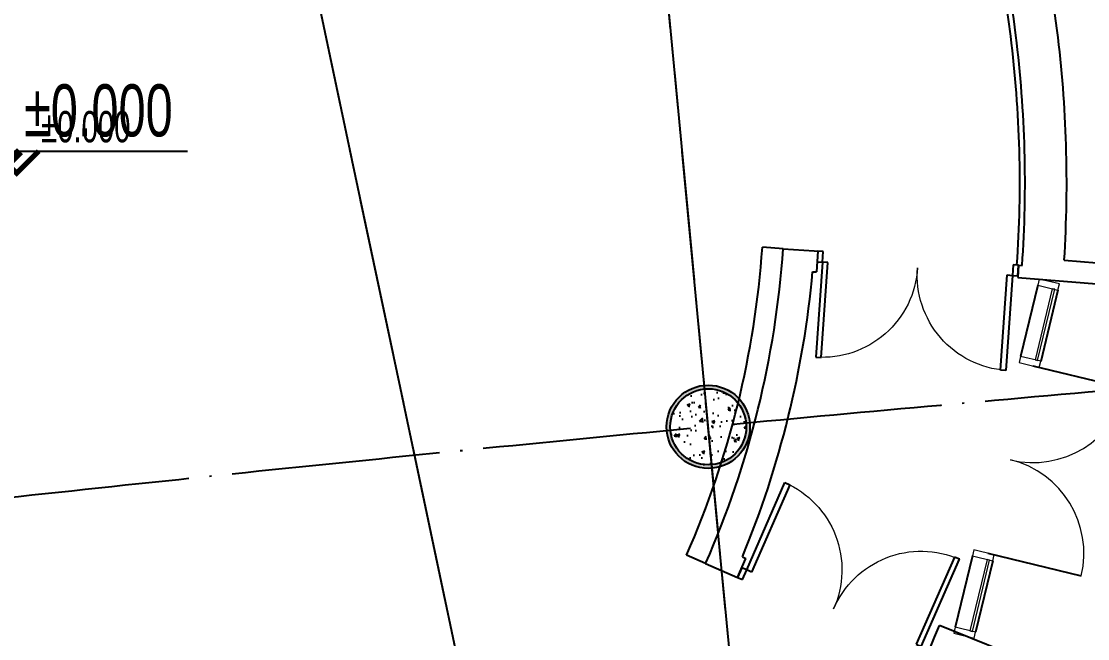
# Model space of a CAD drawing. Header units: millimetres. Extents: x 347599 to 1495443, y -100002 to 152717.
# Drawn here: x 1361493 to 1371731, y 16537 to 22462 of the extents above; entities that cross this region are included whole.
import ezdxf
from ezdxf.enums import TextEntityAlignment as Align

# ---------------------------------------------------------------- set-up
doc = ezdxf.new("R2010")
doc.units = ezdxf.units.MM
doc.header["$LTSCALE"] = 1000
doc.header["$PDMODE"] = 1
doc.linetypes.add('E-RG-1F$0$$0$DOTE', pattern=[2.42, 2, -0.2, 0.02, -0.2])
doc.layers.get('0').update_dxf_attribs({"linetype": 'CONTINUOUS'})
for name, color, linetype in [('$1$0S-COLS-HATCH', 8, 'CONTINUOUS'), ('$1$0S-COLS-LINE', 4, 'CONTINUOUS'), ('A-------', 18, 'CONTINUOUS'), ('A-DOOR', 32, 'CONTINUOUS'), ('A-DOOR-FRAM', 2, 'CONTINUOUS'), ('A-GLAZ-CWMG', 3, 'CONTINUOUS'), ('A-WALL', 7, 'CONTINUOUS'), ('A—墙体', 7, 'CONTINUOUS'), ('A—轴线、尺寸', 1, 'CONTINUOUS'), ('I-平面-标高（总）', 40, 'CONTINUOUS'), ('I—平面—标高', 40, 'CONTINUOUS'), ('I—平面—装饰面层线', 192, 'CONTINUOUS'), ('XRE2$0$0S-COLS-HATCH-A', 8, 'CONTINUOUS'), ('轴线100', 1, 'CONTINUOUS')]:
    doc.layers.add(name, color=color, linetype=linetype)
doc.layers.add('A-GLAZ', color=140, linetype='CONTINUOUS', lineweight=5)
doc.styles.add('E-RT-1F$0$XD2008', font='xd-hzs.shx', dxfattribs={"width": 0.7, "bigfont": 'xd-hztxt.shx'})
doc.styles.add('幼圆', font='SIMYOU_0.TTF', dxfattribs={"width": 0.7})

# ---------------------------------------------------------------- blocks, each defined once
blk = doc.blocks.new('E-RT-1F$0$ECADI-TAG-HGHT（国标）')
at = {"color": 1}
blk.add_line((-2.121, 2.121), (11.768, 2.121), dxfattribs=at)
at = {"color": 1, "const_width": 0.5}
blk.add_lwpolyline([(-2.121, 2.121), (0, 0), (2.121, 2.121)], dxfattribs=at)
at = {"color": 1}
blk.add_point((-1.481, 4.6), dxfattribs=at)
at = {"style": 'E-RT-1F$0$XD2008', "width": 0.7}
blk.add_attdef('FL', text='', height=3, dxfattribs=at).set_placement((-2.689, 2.967), align=Align.RIGHT)
for tag, p in [('F.F.L.', (2.284, 2.967)), ('T.O.S.', (2.284, -1.104))]:
    blk.add_attdef(tag, p, '', height=3, dxfattribs=at)
blk = doc.blocks.new('Rectangular Mullion - 60 X 200 standard snap cover-7314246-E1b 和 E1c 号楼一层平面图 BLDG E1b AND E1c FIRST FLOOR PLAN')
at = {"layer": 'A-GLAZ-CWMG', "lineweight": 18}
for p, q in [((0, 75), (-60, 75)), ((-60, 75), (-60, -125)), ((0, -125), (0, 75)), ((-60, -125), (0, -125))]:
    blk.add_line(p, q, dxfattribs=at)
blk = doc.blocks.new('Rectangular Mullion - 60 X 200 standard snap cover-7705021-E1b 和 E1c 号楼一层平面图 BLDG E1b AND E1c FIRST FLOOR PLAN')
at = {"layer": 'A-GLAZ-CWMG', "color": 8}
for p, q in [((59054, 27425), (58751, 26791)), ((59234, 27339), (58931, 26704))]:
    blk.add_line(p, q, dxfattribs=at)
blk = doc.blocks.new('Rectangular Mullion - 60 X 200 standard snap cover-7704413-E1b 和 E1c 号楼一层平面图 BLDG E1b AND E1c FIRST FLOOR PLAN')
at = {"layer": 'A-GLAZ-CWMG', "lineweight": 18}
for p, q in [((-60, 75), (0, 75)), ((-60, -125), (-60, 75)), ((0, 75), (0, -125)), ((0, -125), (-60, -125))]:
    blk.add_line(p, q, dxfattribs=at)
blk = doc.blocks.new('MRY_cw-door-2_aluminum - Curtain Wall Dbl Glass-7705031-E1b 和 E1c 号楼一层平面图 BLDG E1b AND E1c FIRST FLOOR PLAN')
at = {"layer": 'A-DOOR'}
for p, q in [((-925, -12.7), (-925, -934.525)), ((925, -12.7), (925, -940.875))]:
    blk.add_line(p, q, dxfattribs=at)
at = {"layer": 'A-DOOR', "lineweight": 9}
for centre, radius, start, end in [((-925, -12.7), 921.825, 270, 0), ((925, -12.7), 928.175, 180, 270)]:
    blk.add_arc(centre, radius, start, end, dxfattribs=at)
blk = doc.blocks.new('Rectangular Mullion - 60 X 200 standard snap cover-7393711-E1b 和 E1c 号楼一层平面图 BLDG E1b AND E1c FIRST FLOOR PLAN')
at = {"layer": 'A-GLAZ-CWMG', "lineweight": 18}
for p, q in [((-30, 75), (30, 75)), ((-30, -125), (-30, 75)), ((30, 75), (30, -125)), ((30, -125), (-30, -125))]:
    blk.add_line(p, q, dxfattribs=at)
blk = doc.blocks.new('System Panel - Glazed-7705026-E1b 和 E1c 号楼一层平面图 BLDG E1b AND E1c FIRST FLOOR PLAN')
at = {"layer": 'A-GLAZ', "lineweight": 13}
for p, q in [((352, -19), (-352, -19)), ((-352, -19), (-352, -44)), ((-352, -44), (352, -44)), ((352, -44), (352, -19))]:
    blk.add_line(p, q, dxfattribs=at)
blk = doc.blocks.new('System Panel - Glazed-7705023-E1b 和 E1c 号楼一层平面图 BLDG E1b AND E1c FIRST FLOOR PLAN')
at = {"layer": 'A-GLAZ', "lineweight": 13}
for p, q in [((352, -19), (-352, -19)), ((-352, -19), (-352, -44)), ((-352, -44), (352, -44)), ((352, -44), (352, -19))]:
    blk.add_line(p, q, dxfattribs=at)
blk = doc.blocks.new('MRY_door-2-Solid - 72_w x 84_h x 4_d-4711303-E1b 和 E1c 号楼一层平面图 BLDG E1b AND E1c FIRST FLOOR PLAN')
at = {"layer": 'A-DOOR'}
for p, q in [((-863.6, -65.88125), (-914.4, -65.88125)), ((-914.4, -65.88125), (-914.4, -980.28125)), ((-863.6, -980.28125), (-863.6, -65.88125)), ((863.6, -65.88125), (914.4, -65.88125)), ((863.6, -980.28125), (863.6, -65.88125)), ((914.4, -65.88125), (914.4, -980.28125)), ((-914.4, -980.28125), (-863.6, -980.28125)), ((914.4, -980.28125), (863.6, -980.28125))]:
    blk.add_line(p, q, dxfattribs=at)
at = {"layer": 'A-DOOR', "lineweight": 9}
for centre, start, end in [((-914.4, -65.88125), 270, 0.5), ((914.4, -65.88125), 179.5, 270)]:
    blk.add_arc(centre, 914.4, start, end, dxfattribs=at)
at = {"layer": 'A-DOOR-FRAM'}
for p, q in [((-965.2, -65.88125), (-965.2, 35.71875)), ((-965.2, 35.71875), (-914.4, 35.71875)), ((-914.4, 35.71875), (-914.4, -65.88125)), ((914.4, -65.88125), (914.4, 35.71875)), ((914.4, 35.71875), (965.2, 35.71875)), ((965.2, 35.71875), (965.2, -65.88125)), ((-914.4, -65.88125), (-965.2, -65.88125)), ((965.2, -65.88125), (914.4, -65.88125))]:
    blk.add_line(p, q, dxfattribs=at)

msp = doc.modelspace()

# ---------------------------------------------------------------- hatches: boundary and pattern name
at = {"layer": '$1$0S-COLS-HATCH'}
h = msp.add_hatch(color=256, dxfattribs=at)
edge = h.paths.add_edge_path()
edge.add_arc((1368088.3, 18570.2), 400, 0, 360)
edge = h.paths.add_edge_path(flags=17)
edge.add_arc((1368088.3, 18570.2), 365, 0, 360)
at = {"layer": 'A-------'}
h = msp.add_hatch(color=256, dxfattribs=at)
edge = h.paths.add_edge_path()
edge.add_arc((1368088.3, 18570.2), 400, 0, 360)
edge = h.paths.add_edge_path(flags=17)
edge.add_arc((1368088.3, 18570.2), 365, 0, 360)
at = {"layer": 'XRE2$0$0S-COLS-HATCH-A'}
h = msp.add_hatch(dxfattribs=at)
h.set_pattern_fill('AR-CONC', color=256, scale=40, style=0)
h.set_pattern_definition([(50, (-10363982.86, 6219919.24), (286.904073, -25.100854), [30, -330]), (355, (-10363982.86, 6219919.24), (-55.5005334, 300.8768535), [24, -264]), (100.4514, (-10363958.95, 6219917.15), (231.4037527, 275.775817), [25.496076, -280.456845]), (46.1842, (-10363982.86, 6219999.24), (426.896419, -66.207606), [45, -495]), (96.6356, (-10363947.3, 6219993.72), (373.865082, 389.647148), [38.244115, -420.6852]), (351.1842, (-10363982.86, 6219999.24), (373.864778, 389.64744), [36, -396]), (21, (-10363942.86, 6219979.24), (238.762821, -161.0475563), [30, -330]), (326, (-10363942.86, 6219979.24), (97.326133, 290.060018), [24, -264]), (71.4514, (-10363922.97, 6219965.82), (336.0890514, 129.0121987), [25.496076, -280.456845]), (37.5, (-10363982.86, 6219919.24), (4.8639421, 133.1575415), [0, -260.8, 0, -268, 0, -265]), (7.5, (-10363982.86, 6219919.24), (105.227815, 157.7646848), [0, -152.8, 0, -254.8, 0, -101]), (327.5, (-10364072.06, 6219919.24), (213.5289745, -9.0219487), [0, -100, 0, -312, 0, -414]), (317.5, (-10364112.06, 6219919.24), (233.2744677, 40.041993), [0, -130, 0, -207.2, 0, -294])])
edge = h.paths.add_edge_path()
edge.add_arc((1368088.3, 18570.2), 365, 0, 360)

# ---------------------------------------------------------------- linework, layer by layer
at = {"layer": '$1$0S-COLS-LINE'}
for radius in [400, 365]:
    msp.add_circle((1368088.3, 18570.2, 0), radius, dxfattribs=at)
for radius in [400, 365]:
    msp.add_circle((1368088.3, 18570.2, 0), radius)
at = {"layer": 'A-WALL'}
for p, q in [((1369106.6, 20258.6, 0), (1369141.3, 20256.2, 0)), ((1368063.1, 17258.9, 0), (1368369.7, 17124.3, 0)), ((1369329, 16921.8, 0), (1369338.8, 16917.5, 0))]:
    msp.add_line(p, q, dxfattribs=at)
at = {"layer": 'A—墙体'}
for p, q in [((1368807.3, 20279.5, 0), (1369106.6, 20258.6, 0)), ((1369141.3, 20256.2, 0), (1369127.4, 20056.6, 0)), ((1371505.9, 20169.3, 0), (1372054.3, 20125.3, 0)), ((1371067.1, 20121.8, 0), (1371058.9, 20004.5, 0)), ((1371067.1, 20121.8, 0), (1371101.7, 20119.4, 0)), ((1369090.5, 20059.2, 0), (1369127.4, 20056.6, 0)), ((1371058.9, 20004.5, 0), (1372189.4, 19913.9, 0)), ((1368369.7, 17124.3, 0), (1368450.1, 17307.5, 0)), ((1368416.2, 17322.3, 0), (1368450.1, 17307.5, 0)), ((1371328.1, 16253.3, 0), (1370307.4, 16663.6, 0))]:
    msp.add_line(p, q, dxfattribs=at)
for centre, radius, start, end in [((1354578.3, 20266.9, 0), 17541.2, 7.12862, 66.78246), ((1354578.5, 20267.1, 0), 16991, 7.12842, 42.25554), ((1354578.5, 20267.1, 0), 16591, 7.12842, 42.72949), ((1359737.4, 20912.2, 0), 11392, 356.00915, 7.12805), ((1359737.4, 20912.2, 0), 11792, 356.38781, 7.12805), ((1359737.4, 20912.2, 0), 9092, 336.30787, 356.00915), ((1359737.4, 20912.2, 0), 9392, 337.52806, 354.78896), ((1359737.4, 20912.2, 0), 11392, 318.60458, 338.10222)]:
    msp.add_arc(centre, radius, start, end, dxfattribs=at)
at = {"layer": 'A—轴线、尺寸', "linetype": 'E-RG-1F$0$$0$DOTE'}
for p, q in [((1368069.1, 5070.1), (1347156.8, 103856.2)), ((1369322.2, 5523.8), (1366383.9, 36591))]:
    msp.add_line(p, q, dxfattribs=at)
msp.add_arc((1414706.3, -474229.7), 495000, 90.381865, 98.026074, dxfattribs=at)
at = {"layer": 'I—平面—装饰面层线'}
for p, q in [((1368807.3, 20279.5, 0), (1368607.8, 20293.4, 0)), ((1368063.1, 17258.9, 0), (1367879.9, 17339.2, 0))]:
    msp.add_line(p, q, dxfattribs=at)
for centre, radius, start, end in [((1354578.5, 20267.1, 0), 16541, 7.12842, 43.00967), ((1359737.4, 20912.2, 0), 11342, 356.00915, 7.12805), ((1359737.4, 20912.2, 0), 8892, 336.30787, 356.00915)]:
    msp.add_arc(centre, radius, start, end, dxfattribs=at)
at = {"layer": '轴线100', "linetype": 'E-RG-1F$0$$0$DOTE'}
for p, q in [((1367670.5, 6953), (1347156.8, 103856.2)), ((1369166.2, 7173.4), (1366383.9, 36591))]:
    msp.add_line(p, q, dxfattribs=at)
msp.add_arc((1414706.3, -474229.7), 495000, 90.381865, 98.026074, dxfattribs=at)

# ---------------------------------------------------------------- block references
at = {"layer": 'A-DOOR', "xscale": -1}
for p, rotation in [((1370101.7, 20153.3, 0), 356.0091488298789), ((1369267.9, 16769.2, 0), 156.3078654754043)]:
    msp.add_blockref('MRY_door-2-Solid - 72_w x 84_h x 4_d-4711303-E1b 和 E1c 号楼一层平面图 BLDG E1b AND E1c FIRST FLOOR PLAN', p, dxfattribs=dict(at, rotation=rotation))
at = {"layer": 'A-DOOR', "rotation": 76.45554643791799}
msp.add_blockref('MRY_cw-door-2_aluminum - Curtain Wall Dbl Glass-7705031-E1b 和 E1c 号楼一层平面图 BLDG E1b AND E1c FIRST FLOOR PLAN', (1370976.8, 18258.9, 0), dxfattribs=at)
at = {"layer": 'A-GLAZ', "color": 8, "rotation": 76.45554643791934}
for name, p in [('System Panel - Glazed-7705023-E1b 和 E1c 号楼一层平面图 BLDG E1b AND E1c FIRST FLOOR PLAN', (1371289.8, 19558.5, 0)), ('System Panel - Glazed-7705026-E1b 和 E1c 号楼一层平面图 BLDG E1b AND E1c FIRST FLOOR PLAN', (1370663.7, 16959.4, 0))]:
    msp.add_blockref(name, p, dxfattribs=at)
at = {"layer": 'A-GLAZ-CWMG', "color": 8}
for name, p, rotation in [('Rectangular Mullion - 60 X 200 standard snap cover-7705021-E1b 和 E1c 号楼一层平面图 BLDG E1b AND E1c FIRST FLOOR PLAN', (1319157.3, -19131.3, 0), 11.95260540478126), ('Rectangular Mullion - 60 X 200 standard snap cover-7314246-E1b 和 E1c 号楼一层平面图 BLDG E1b AND E1c FIRST FLOOR PLAN', (1370567.3, 16559.1, 0), 256.455546437918)]:
    msp.add_blockref(name, p, dxfattribs=dict(at, rotation=rotation))
at = {"layer": 'A-GLAZ-CWMG', "color": 8, "extrusion": (-2.42426e-29, -2.53786e-30, -1), "rotation": 103.544453562082}
for name, p in [('Rectangular Mullion - 60 X 200 standard snap cover-7704413-E1b 和 E1c 号楼一层平面图 BLDG E1b AND E1c FIRST FLOOR PLAN', (-1371386.3, 19958.7, 0)), ('Rectangular Mullion - 60 X 200 standard snap cover-7393711-E1b 和 E1c 号楼一层平面图 BLDG E1b AND E1c FIRST FLOOR PLAN', (-1371200.4, 19187.4, 0)), ('Rectangular Mullion - 60 X 200 standard snap cover-7393711-E1b 和 E1c 号楼一层平面图 BLDG E1b AND E1c FIRST FLOOR PLAN', (-1370753.1, 17330.5, 0))]:
    msp.add_blockref(name, p, dxfattribs=at)
at = {"layer": 'A—墙体', "rotation": 11.95260540478126}
msp.add_blockref('Rectangular Mullion - 60 X 200 standard snap cover-7705021-E1b 和 E1c 号楼一层平面图 BLDG E1b AND E1c FIRST FLOOR PLAN', (1318531.2, -21730.4, 0), dxfattribs=at)
at = {"layer": 'I-平面-标高（总）'}
ref = msp.add_blockref('E-RT-1F$0$ECADI-TAG-HGHT（国标）', (1361127.4, 20863), dxfattribs=dict(at, xscale=166.6666666664841, yscale=166.6666666664841, zscale=166.6666666664841))
ref.add_attrib('F.F.L.', '%%P0.000', (1361519, 21357.6), dxfattribs={"layer": '0', "height": 500, "style": '幼圆', "width": 0.7})
at = {"layer": 'I—平面—标高'}
ref = msp.add_blockref('E-RT-1F$0$ECADI-TAG-HGHT（国标）', (1361448.9, 21004.5), dxfattribs=dict(at, xscale=99.99999999989046, yscale=99.99999999989048, zscale=99.99999999989046))
ref.add_attrib('F.F.L.', '%%P0.000', (1361683.9, 21301.2), dxfattribs={"layer": '0', "height": 300, "style": '幼圆', "width": 0.7})

doc.saveas('drawing.dxf')
